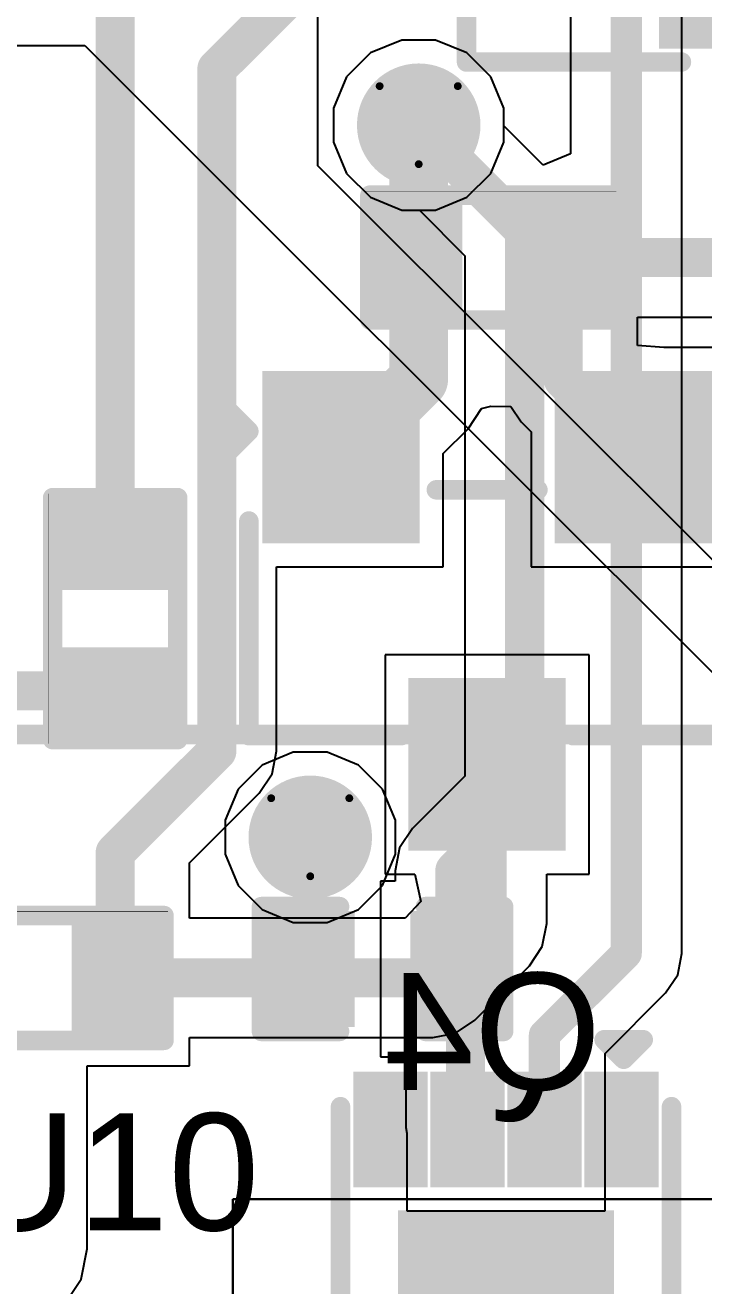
# Model space of a CAD drawing. Header units: inches. Extents: x -6 to 385, y -2 to 102.
# Drawn here: x 30.33 to 34.74, y 26.41 to 34.62 of the extents above; entities that cross this region are included whole.
import ezdxf

# ---------------------------------------------------------------- set-up
doc = ezdxf.new("R2010")
doc.units = ezdxf.units.IN
for name, color, linetype in [('Bottom Layer', 5, 'Continuous'), ('Bottom Overlay', 54, 'Continuous'), ('Bottom Paste', 16, 'Continuous'), ('Bottom Solder', 6, 'Continuous'), ('Drill Drawing', 1, 'Continuous'), ('Layer 1', 16, 'Continuous'), ('Layer 2', 76, 'Continuous'), ('Top Layer', 1, 'Continuous'), ('Top Overlay', 2, 'Continuous'), ('Top Paste', 8, 'Continuous'), ('Top Solder', 216, 'Continuous'), ('Via Holes', 16, 'Continuous')]:
    doc.layers.add(name, color=color, linetype=linetype)
doc.styles.add('Arial', font='', dxfattribs={"height": 0.2})
doc.styles.get('Arial').set_extended_font_data('Arial')

# ---------------------------------------------------------------- blocks, each defined once
blk = doc.blocks.new('DFN_8_EP_2_2__9')
at = {"layer": 'Top Layer'}
for points in [[(-0.6526, 0.8901), (-0.6526, 0.6101), (-1.2026, 0.6101), (-1.2026, 0.8901)], [(1.2026, 0.8901), (1.2026, 0.6101), (0.6526, 0.6101), (0.6526, 0.8901)], [(0.3, 0.6), (0.3, -0.6), (-0.3, -0.6), (-0.3, 0.6)], [(-0.6526, 0.3899), (-0.6526, 0.1099), (-1.2026, 0.1099), (-1.2026, 0.3899)], [(1.2026, 0.3899), (1.2026, 0.1099), (0.6526, 0.1099), (0.6526, 0.3899)], [(-0.6526, -0.1099), (-0.6526, -0.3899), (-1.2026, -0.3899), (-1.2026, -0.1099)], [(1.2026, -0.1099), (1.2026, -0.3899), (0.6526, -0.3899), (0.6526, -0.1099)], [(-0.6526, -0.6101), (-0.6526, -0.8901), (-1.2026, -0.8901), (-1.2026, -0.6101)], [(1.2026, -0.6101), (1.2026, -0.8901), (0.6526, -0.8901), (0.6526, -0.6101)]]:
    blk.add_hatch(color=1, dxfattribs=at).paths.add_polyline_path(points)
at = {"layer": 'Top Paste'}
for points in [[(-0.6526, 0.8901), (-0.6526, 0.6101), (-1.2026, 0.6101), (-1.2026, 0.8901)], [(1.2026, 0.8901), (1.2026, 0.6101), (0.6526, 0.6101), (0.6526, 0.8901)], [(0.3, 0.6), (0.3, -0.6), (-0.3, -0.6), (-0.3, 0.6)], [(-0.6526, 0.3899), (-0.6526, 0.1099), (-1.2026, 0.1099), (-1.2026, 0.3899)], [(1.2026, 0.3899), (1.2026, 0.1099), (0.6526, 0.1099), (0.6526, 0.3899)], [(-0.6526, -0.1099), (-0.6526, -0.3899), (-1.2026, -0.3899), (-1.2026, -0.1099)], [(1.2026, -0.1099), (1.2026, -0.3899), (0.6526, -0.3899), (0.6526, -0.1099)], [(-0.6526, -0.6101), (-0.6526, -0.8901), (-1.2026, -0.8901), (-1.2026, -0.6101)], [(1.2026, -0.6101), (1.2026, -0.8901), (0.6526, -0.8901), (0.6526, -0.6101)]]:
    blk.add_hatch(color=8, dxfattribs=at).paths.add_polyline_path(points)
at = {"layer": 'Top Solder'}
for points in [[(-0.551, 0.9917), (-0.551, 0.5085), (-1.3042, 0.5085), (-1.3042, 0.9917)], [(1.3042, 0.9917), (1.3042, 0.5085), (0.551, 0.5085), (0.551, 0.9917)], [(0.4016, 0.7016), (0.4016, -0.7016), (-0.4016, -0.7016), (-0.4016, 0.7016)], [(-0.551, 0.4915), (-0.551, 0.0083), (-1.3042, 0.0083), (-1.3042, 0.4915)], [(1.3042, 0.4915), (1.3042, 0.0083), (0.551, 0.0083), (0.551, 0.4915)], [(-0.551, -0.0083), (-0.551, -0.4915), (-1.3042, -0.4915), (-1.3042, -0.0083)], [(1.3042, -0.0083), (1.3042, -0.4915), (0.551, -0.4915), (0.551, -0.0083)], [(-0.551, -0.5085), (-0.551, -0.9917), (-1.3042, -0.9917), (-1.3042, -0.5085)], [(1.3042, -0.5085), (1.3042, -0.9917), (0.551, -0.9917), (0.551, -0.5085)]]:
    blk.add_hatch(color=216, dxfattribs=at).paths.add_polyline_path(points)
at = {"layer": 'Top Overlay'}
for points in [[(1.0762, 1.0762, 0.127, 0.127, 0), (-1.0762, 1.0762, 0.127, 0.127, 0)], [(-1.3846, 0.7653, 0.127, 0.127, 0), (-1.5116, 0.8923, 0.127, 0.127, 0)], [(-1.5116, 0.6383, 0.127, 0.127, 0), (-1.5116, 0.8923, 0.127, 0.127, 0)], [(-1.5116, 0.6383, 0.127, 0.127, 0), (-1.3846, 0.7653, 0.127, 0.127, 0)], [(1.0762, -1.0762, 0.127, 0.127, 0), (-1.0762, -1.0762, 0.127, 0.127, 0)]]:
    blk.add_lwpolyline(points, format="xyseb", dxfattribs=at)
for points in [[(-1.1079, 1.0762, 0.0635, 0.0635, 1), (-1.0444, 1.0762, 0.0635, 0.0635, 1)], [(1.0444, 1.0762, 0.0635, 0.0635, 1), (1.1079, 1.0762, 0.0635, 0.0635, 1)], [(-1.5434, 0.8923, 0.0635, 0.0635, 1), (-1.4799, 0.8923, 0.0635, 0.0635, 1)], [(-1.5434, 0.8923, 0.0635, 0.0635, 1), (-1.4799, 0.8923, 0.0635, 0.0635, 1)], [(-1.4164, 0.7653, 0.0635, 0.0635, 1), (-1.3529, 0.7653, 0.0635, 0.0635, 1)], [(-1.4164, 0.7653, 0.0635, 0.0635, 1), (-1.3529, 0.7653, 0.0635, 0.0635, 1)], [(-1.5434, 0.6383, 0.0635, 0.0635, 1), (-1.4799, 0.6383, 0.0635, 0.0635, 1)], [(-1.5434, 0.6383, 0.0635, 0.0635, 1), (-1.4799, 0.6383, 0.0635, 0.0635, 1)], [(-1.1079, -1.0762, 0.0635, 0.0635, 1), (-1.0444, -1.0762, 0.0635, 0.0635, 1)], [(1.0444, -1.0762, 0.0635, 0.0635, 1), (1.1079, -1.0762, 0.0635, 0.0635, 1)]]:
    blk.add_lwpolyline(points, format="xyseb", close=True, dxfattribs=at)
blk = doc.blocks.new('R___0402_B_30')
at = {"layer": 'Bottom Layer'}
for points in [[(-0.2413, 0.3175), (-0.2413, -0.3175), (-0.6985, -0.3175), (-0.6985, 0.3175)], [(0.6985, 0.3175), (0.6985, -0.3175), (0.2413, -0.3175), (0.2413, 0.3175)]]:
    blk.add_hatch(color=5, dxfattribs=at).paths.add_polyline_path(points)
at = {"layer": 'Bottom Paste'}
for points in [[(-0.2413, 0.3175), (-0.2413, -0.3175), (-0.6985, -0.3175), (-0.6985, 0.3175)], [(0.6985, 0.3175), (0.6985, -0.3175), (0.2413, -0.3175), (0.2413, 0.3175)]]:
    blk.add_hatch(color=16, dxfattribs=at).paths.add_polyline_path(points)
at = {"layer": 'Bottom Solder'}
for points in [[(-0.1863, 0.3725), (-0.1863, -0.3725), (-0.7535, -0.3725), (-0.7535, 0.3725)], [(0.7535, 0.3725), (0.7535, -0.3725), (0.1863, -0.3725), (0.1863, 0.3725)]]:
    blk.add_hatch(color=6, dxfattribs=at).paths.add_polyline_path(points)
at = {"layer": 'Bottom Overlay'}
for points in [[(-0.7874, 0.4064, 0.127, 0.127, 0), (-0.7874, -0.4064, 0.127, 0.127, 0)], [(-0.7874, 0.4064, 0.127, 0.127, 0), (0.7874, 0.4064, 0.127, 0.127, 0)], [(-0.8128, 0.4318, 0.00323, 0.00323, 0), (0.8128, 0.4318, 0.00323, 0.00323, 0)], [(0.7874, 0.4064, 0.127, 0.127, 0), (0.7874, -0.4064, 0.127, 0.127, 0)], [(-0.7874, -0.4064, 0.127, 0.127, 0), (0.7874, -0.4064, 0.127, 0.127, 0)]]:
    blk.add_lwpolyline(points, format="xyseb", dxfattribs=at)
for points in [[(-0.8191, 0.4064, 0.0635, 0.0635, 1), (-0.7556, 0.4064, 0.0635, 0.0635, 1)], [(-0.8191, 0.4064, 0.0635, 0.0635, 1), (-0.7556, 0.4064, 0.0635, 0.0635, 1)], [(-0.8136, 0.4318, 0.00161, 0.00161, 1), (-0.812, 0.4318, 0.00161, 0.00161, 1)], [(0.7556, 0.4064, 0.0635, 0.0635, 1), (0.8191, 0.4064, 0.0635, 0.0635, 1)], [(0.7556, 0.4064, 0.0635, 0.0635, 1), (0.8191, 0.4064, 0.0635, 0.0635, 1)], [(0.812, 0.4318, 0.00161, 0.00161, 1), (0.8136, 0.4318, 0.00161, 0.00161, 1)], [(-0.8191, -0.4064, 0.0635, 0.0635, 1), (-0.7556, -0.4064, 0.0635, 0.0635, 1)], [(-0.8191, -0.4064, 0.0635, 0.0635, 1), (-0.7556, -0.4064, 0.0635, 0.0635, 1)], [(0.7556, -0.4064, 0.0635, 0.0635, 1), (0.8191, -0.4064, 0.0635, 0.0635, 1)], [(0.7556, -0.4064, 0.0635, 0.0635, 1), (0.8191, -0.4064, 0.0635, 0.0635, 1)]]:
    blk.add_lwpolyline(points, format="xyseb", close=True, dxfattribs=at)
blk = doc.blocks.new('R___0402_B_31')
at = {"layer": 'Bottom Layer'}
for points in [[(-0.2413, 0.3175), (-0.2413, -0.3175), (-0.6985, -0.3175), (-0.6985, 0.3175)], [(0.6985, 0.3175), (0.6985, -0.3175), (0.2413, -0.3175), (0.2413, 0.3175)]]:
    blk.add_hatch(color=5, dxfattribs=at).paths.add_polyline_path(points)
at = {"layer": 'Bottom Paste'}
for points in [[(-0.2413, 0.3175), (-0.2413, -0.3175), (-0.6985, -0.3175), (-0.6985, 0.3175)], [(0.6985, 0.3175), (0.6985, -0.3175), (0.2413, -0.3175), (0.2413, 0.3175)]]:
    blk.add_hatch(color=16, dxfattribs=at).paths.add_polyline_path(points)
at = {"layer": 'Bottom Solder'}
for points in [[(-0.1863, 0.3725), (-0.1863, -0.3725), (-0.7535, -0.3725), (-0.7535, 0.3725)], [(0.7535, 0.3725), (0.7535, -0.3725), (0.1863, -0.3725), (0.1863, 0.3725)]]:
    blk.add_hatch(color=6, dxfattribs=at).paths.add_polyline_path(points)
at = {"layer": 'Bottom Overlay'}
for points in [[(-0.7874, -0.4064, 0.127, 0.127, 0), (-0.7874, 0.4064, 0.127, 0.127, 0)], [(-0.7874, 0.4064, 0.127, 0.127, 0), (0.7874, 0.4064, 0.127, 0.127, 0)], [(-0.8128, 0.4318, 0.00323, 0.00323, 0), (0.8128, 0.4318, 0.00323, 0.00323, 0)], [(0.7874, -0.4064, 0.127, 0.127, 0), (0.7874, 0.4064, 0.127, 0.127, 0)], [(-0.7874, -0.4064, 0.127, 0.127, 0), (0.7874, -0.4064, 0.127, 0.127, 0)]]:
    blk.add_lwpolyline(points, format="xyseb", dxfattribs=at)
for points in [[(-0.8191, 0.4064, 0.0635, 0.0635, 1), (-0.7556, 0.4064, 0.0635, 0.0635, 1)], [(-0.8191, 0.4064, 0.0635, 0.0635, 1), (-0.7556, 0.4064, 0.0635, 0.0635, 1)], [(-0.8136, 0.4318, 0.00161, 0.00161, 1), (-0.812, 0.4318, 0.00161, 0.00161, 1)], [(0.7556, 0.4064, 0.0635, 0.0635, 1), (0.8191, 0.4064, 0.0635, 0.0635, 1)], [(0.7556, 0.4064, 0.0635, 0.0635, 1), (0.8191, 0.4064, 0.0635, 0.0635, 1)], [(0.812, 0.4318, 0.00161, 0.00161, 1), (0.8136, 0.4318, 0.00161, 0.00161, 1)], [(-0.8191, -0.4064, 0.0635, 0.0635, 1), (-0.7556, -0.4064, 0.0635, 0.0635, 1)], [(-0.8191, -0.4064, 0.0635, 0.0635, 1), (-0.7556, -0.4064, 0.0635, 0.0635, 1)], [(0.7556, -0.4064, 0.0635, 0.0635, 1), (0.8191, -0.4064, 0.0635, 0.0635, 1)], [(0.7556, -0.4064, 0.0635, 0.0635, 1), (0.8191, -0.4064, 0.0635, 0.0635, 1)]]:
    blk.add_lwpolyline(points, format="xyseb", close=True, dxfattribs=at)
blk = doc.blocks.new('R___0402_B_32')
at = {"layer": 'Bottom Layer'}
for points in [[(-0.2413, 0.3175), (-0.2413, -0.3175), (-0.6985, -0.3175), (-0.6985, 0.3175)], [(0.6985, 0.3175), (0.6985, -0.3175), (0.2413, -0.3175), (0.2413, 0.3175)]]:
    blk.add_hatch(color=5, dxfattribs=at).paths.add_polyline_path(points)
at = {"layer": 'Bottom Paste'}
for points in [[(-0.2413, 0.3175), (-0.2413, -0.3175), (-0.6985, -0.3175), (-0.6985, 0.3175)], [(0.6985, 0.3175), (0.6985, -0.3175), (0.2413, -0.3175), (0.2413, 0.3175)]]:
    blk.add_hatch(color=16, dxfattribs=at).paths.add_polyline_path(points)
at = {"layer": 'Bottom Solder'}
for points in [[(-0.1863, 0.3725), (-0.1863, -0.3725), (-0.7535, -0.3725), (-0.7535, 0.3725)], [(0.7535, 0.3725), (0.7535, -0.3725), (0.1863, -0.3725), (0.1863, 0.3725)]]:
    blk.add_hatch(color=6, dxfattribs=at).paths.add_polyline_path(points)
at = {"layer": 'Bottom Overlay'}
for points in [[(-0.7874, -0.4064, 0.127, 0.127, 0), (-0.7874, 0.4064, 0.127, 0.127, 0)], [(-0.7874, 0.4064, 0.127, 0.127, 0), (0.7874, 0.4064, 0.127, 0.127, 0)], [(-0.8128, 0.4318, 0.00323, 0.00323, 0), (0.8128, 0.4318, 0.00323, 0.00323, 0)], [(0.7874, -0.4064, 0.127, 0.127, 0), (0.7874, 0.4064, 0.127, 0.127, 0)], [(-0.7874, -0.4064, 0.127, 0.127, 0), (0.7874, -0.4064, 0.127, 0.127, 0)]]:
    blk.add_lwpolyline(points, format="xyseb", dxfattribs=at)
for points in [[(-0.8191, 0.4064, 0.0635, 0.0635, 1), (-0.7556, 0.4064, 0.0635, 0.0635, 1)], [(-0.8191, 0.4064, 0.0635, 0.0635, 1), (-0.7556, 0.4064, 0.0635, 0.0635, 1)], [(-0.8136, 0.4318, 0.00161, 0.00161, 1), (-0.812, 0.4318, 0.00161, 0.00161, 1)], [(0.7556, 0.4064, 0.0635, 0.0635, 1), (0.8191, 0.4064, 0.0635, 0.0635, 1)], [(0.7556, 0.4064, 0.0635, 0.0635, 1), (0.8191, 0.4064, 0.0635, 0.0635, 1)], [(0.812, 0.4318, 0.00161, 0.00161, 1), (0.8136, 0.4318, 0.00161, 0.00161, 1)], [(-0.8191, -0.4064, 0.0635, 0.0635, 1), (-0.7556, -0.4064, 0.0635, 0.0635, 1)], [(-0.8191, -0.4064, 0.0635, 0.0635, 1), (-0.7556, -0.4064, 0.0635, 0.0635, 1)], [(0.7556, -0.4064, 0.0635, 0.0635, 1), (0.8191, -0.4064, 0.0635, 0.0635, 1)], [(0.7556, -0.4064, 0.0635, 0.0635, 1), (0.8191, -0.4064, 0.0635, 0.0635, 1)]]:
    blk.add_lwpolyline(points, format="xyseb", close=True, dxfattribs=at)
blk = doc.blocks.new('SOT_23_B_42')
at = {"layer": 'Bottom Layer'}
for points in [[(-1.36, 1.46), (-0.54, 1.46), (-0.54, 0.54), (-1.36, 0.54)], [(0.54, 1.46), (1.36, 1.46), (1.36, 0.54), (0.54, 0.54)], [(-0.41, -0.54), (0.41, -0.54), (0.41, -1.46), (-0.41, -1.46)]]:
    blk.add_hatch(color=5, dxfattribs=at).paths.add_polyline_path(points)
at = {"layer": 'Bottom Paste'}
for points in [[(-1.36, 1.46), (-0.54, 1.46), (-0.54, 0.54), (-1.36, 0.54)], [(0.54, 1.46), (1.36, 1.46), (1.36, 0.54), (0.54, 0.54)], [(-0.41, -0.54), (0.41, -0.54), (0.41, -1.46), (-0.41, -1.46)]]:
    blk.add_hatch(color=16, dxfattribs=at).paths.add_polyline_path(points)
at = {"layer": 'Bottom Solder'}
for points in [[(-1.4616, 1.5616), (-0.4384, 1.5616), (-0.4384, 0.4384), (-1.4616, 0.4384)], [(0.4384, 1.5616), (1.4616, 1.5616), (1.4616, 0.4384), (0.4384, 0.4384)], [(-0.5116, -0.4384), (0.5116, -0.4384), (0.5116, -1.5616), (-0.5116, -1.5616)]]:
    blk.add_hatch(color=6, dxfattribs=at).paths.add_polyline_path(points)
at = {"layer": 'Bottom Overlay'}
for points in [[(-1.5494, 1.1684, 0.127, 0.127, 0), (-1.6764, 1.2954, 0.127, 0.127, 0)], [(-1.6764, 1.0414, 0.127, 0.127, 0), (-1.6764, 1.2954, 0.127, 0.127, 0)], [(-1.6764, 1.0414, 0.127, 0.127, 0), (-1.5494, 1.1684, 0.127, 0.127, 0)], [(0.3302, 0.7874, 0.127, 0.127, 0), (-0.3302, 0.7874, 0.127, 0.127, 0)], [(-1.5494, -0.8128, 0.127, 0.127, 0), (-1.5494, 0.5842, 0.127, 0.127, 0)], [(1.5494, -0.8128, 0.127, 0.127, 0), (1.5494, 0.5842, 0.127, 0.127, 0)], [(-0.5588, -0.8128, 0.127, 0.127, 0), (-1.5494, -0.8128, 0.127, 0.127, 0)], [(1.5494, -0.8128, 0.127, 0.127, 0), (0.5588, -0.8128, 0.127, 0.127, 0)]]:
    blk.add_lwpolyline(points, format="xyseb", dxfattribs=at)
for points in [[(-1.7082, 1.2954, 0.0635, 0.0635, 1), (-1.6446, 1.2954, 0.0635, 0.0635, 1)], [(-1.7082, 1.2954, 0.0635, 0.0635, 1), (-1.6446, 1.2954, 0.0635, 0.0635, 1)], [(-1.5812, 1.1684, 0.0635, 0.0635, 1), (-1.5176, 1.1684, 0.0635, 0.0635, 1)], [(-1.5812, 1.1684, 0.0635, 0.0635, 1), (-1.5176, 1.1684, 0.0635, 0.0635, 1)], [(-1.7082, 1.0414, 0.0635, 0.0635, 1), (-1.6446, 1.0414, 0.0635, 0.0635, 1)], [(-1.7082, 1.0414, 0.0635, 0.0635, 1), (-1.6446, 1.0414, 0.0635, 0.0635, 1)], [(-0.3619, 0.7874, 0.0635, 0.0635, 1), (-0.2984, 0.7874, 0.0635, 0.0635, 1)], [(0.2984, 0.7874, 0.0635, 0.0635, 1), (0.3619, 0.7874, 0.0635, 0.0635, 1)], [(-1.5812, 0.5842, 0.0635, 0.0635, 1), (-1.5176, 0.5842, 0.0635, 0.0635, 1)], [(1.5176, 0.5842, 0.0635, 0.0635, 1), (1.5812, 0.5842, 0.0635, 0.0635, 1)], [(-1.5812, -0.8128, 0.0635, 0.0635, 1), (-1.5176, -0.8128, 0.0635, 0.0635, 1)], [(-1.5812, -0.8128, 0.0635, 0.0635, 1), (-1.5176, -0.8128, 0.0635, 0.0635, 1)], [(-0.5905, -0.8128, 0.0635, 0.0635, 1), (-0.5271, -0.8128, 0.0635, 0.0635, 1)], [(0.5271, -0.8128, 0.0635, 0.0635, 1), (0.5905, -0.8128, 0.0635, 0.0635, 1)], [(1.5176, -0.8128, 0.0635, 0.0635, 1), (1.5812, -0.8128, 0.0635, 0.0635, 1)], [(1.5176, -0.8128, 0.0635, 0.0635, 1), (1.5812, -0.8128, 0.0635, 0.0635, 1)]]:
    blk.add_lwpolyline(points, format="xyseb", close=True, dxfattribs=at)
blk = doc.blocks.new('C___0402_55')
at = {"layer": 'Top Layer'}
for points in [[(-0.6985, -0.3175), (-0.6985, 0.3175), (-0.2413, 0.3175), (-0.2413, -0.3175)], [(0.2413, -0.3175), (0.2413, 0.3175), (0.6985, 0.3175), (0.6985, -0.3175)]]:
    blk.add_hatch(color=1, dxfattribs=at).paths.add_polyline_path(points)
at = {"layer": 'Top Paste'}
for points in [[(-0.6985, -0.3175), (-0.6985, 0.3175), (-0.2413, 0.3175), (-0.2413, -0.3175)], [(0.2413, -0.3175), (0.2413, 0.3175), (0.6985, 0.3175), (0.6985, -0.3175)]]:
    blk.add_hatch(color=8, dxfattribs=at).paths.add_polyline_path(points)
at = {"layer": 'Top Solder'}
for points in [[(-0.7585, -0.3775), (-0.7585, 0.3775), (-0.1813, 0.3775), (-0.1813, -0.3775)], [(0.1813, -0.3775), (0.1813, 0.3775), (0.7585, 0.3775), (0.7585, -0.3775)]]:
    blk.add_hatch(color=216, dxfattribs=at).paths.add_polyline_path(points)
at = {"layer": 'Top Overlay'}
for points in [[(-0.7874, 0.4064, 0.127, 0.127, 0), (-0.2794, 0.4064, 0.127, 0.127, 0)], [(-0.7874, -0.4064, 0.127, 0.127, 0), (-0.7874, 0.4064, 0.127, 0.127, 0)], [(0.2794, 0.4064, 0.127, 0.127, 0), (0.7874, 0.4064, 0.127, 0.127, 0)], [(0.7874, -0.4064, 0.127, 0.127, 0), (0.7874, 0.4064, 0.127, 0.127, 0)], [(-0.7874, -0.4064, 0.127, 0.127, 0), (-0.2794, -0.4064, 0.127, 0.127, 0)], [(0.2794, -0.4064, 0.127, 0.127, 0), (0.7874, -0.4064, 0.127, 0.127, 0)]]:
    blk.add_lwpolyline(points, format="xyseb", dxfattribs=at)
for points in [[(-0.8191, 0.4064, 0.0635, 0.0635, 1), (-0.7556, 0.4064, 0.0635, 0.0635, 1)], [(-0.8191, 0.4064, 0.0635, 0.0635, 1), (-0.7556, 0.4064, 0.0635, 0.0635, 1)], [(-0.3111, 0.4064, 0.0635, 0.0635, 1), (-0.2477, 0.4064, 0.0635, 0.0635, 1)], [(0.2477, 0.4064, 0.0635, 0.0635, 1), (0.3111, 0.4064, 0.0635, 0.0635, 1)], [(0.7556, 0.4064, 0.0635, 0.0635, 1), (0.8191, 0.4064, 0.0635, 0.0635, 1)], [(0.7556, 0.4064, 0.0635, 0.0635, 1), (0.8191, 0.4064, 0.0635, 0.0635, 1)], [(-0.8191, -0.4064, 0.0635, 0.0635, 1), (-0.7556, -0.4064, 0.0635, 0.0635, 1)], [(-0.8191, -0.4064, 0.0635, 0.0635, 1), (-0.7556, -0.4064, 0.0635, 0.0635, 1)], [(-0.3111, -0.4064, 0.0635, 0.0635, 1), (-0.2477, -0.4064, 0.0635, 0.0635, 1)], [(0.2477, -0.4064, 0.0635, 0.0635, 1), (0.3111, -0.4064, 0.0635, 0.0635, 1)], [(0.7556, -0.4064, 0.0635, 0.0635, 1), (0.8191, -0.4064, 0.0635, 0.0635, 1)], [(0.7556, -0.4064, 0.0635, 0.0635, 1), (0.8191, -0.4064, 0.0635, 0.0635, 1)]]:
    blk.add_lwpolyline(points, format="xyseb", close=True, dxfattribs=at)
blk = doc.blocks.new('____23_B_127')
at = {"layer": 'Bottom Layer'}
for points in [[(-1.36, 1.46), (-0.54, 1.46), (-0.54, 0.54), (-1.36, 0.54)], [(0.54, 1.46), (1.36, 1.46), (1.36, 0.54), (0.54, 0.54)], [(-0.41, -0.54), (0.41, -0.54), (0.41, -1.46), (-0.41, -1.46)]]:
    blk.add_hatch(color=5, dxfattribs=at).paths.add_polyline_path(points)
at = {"layer": 'Bottom Paste'}
for points in [[(-1.36, 1.46), (-0.54, 1.46), (-0.54, 0.54), (-1.36, 0.54)], [(0.54, 1.46), (1.36, 1.46), (1.36, 0.54), (0.54, 0.54)], [(-0.41, -0.54), (0.41, -0.54), (0.41, -1.46), (-0.41, -1.46)]]:
    blk.add_hatch(color=16, dxfattribs=at).paths.add_polyline_path(points)
at = {"layer": 'Bottom Solder'}
for points in [[(-1.4616, 1.5616), (-0.4384, 1.5616), (-0.4384, 0.4384), (-1.4616, 0.4384)], [(0.4384, 1.5616), (1.4616, 1.5616), (1.4616, 0.4384), (0.4384, 0.4384)], [(-0.5116, -0.4384), (0.5116, -0.4384), (0.5116, -1.5616), (-0.5116, -1.5616)]]:
    blk.add_hatch(color=6, dxfattribs=at).paths.add_polyline_path(points)
at = {"layer": 'Bottom Overlay'}
for points in [[(-1.6764, 1.2954, 0.127, 0.127, 0), (-1.5494, 1.1684, 0.127, 0.127, 0)], [(-1.6764, 1.0414, 0.127, 0.127, 0), (-1.6764, 1.2954, 0.127, 0.127, 0)], [(-1.6764, 1.0414, 0.127, 0.127, 0), (-1.5494, 1.1684, 0.127, 0.127, 0)], [(-0.3302, 0.7874, 0.127, 0.127, 0), (0.3302, 0.7874, 0.127, 0.127, 0)], [(-1.5494, -0.8128, 0.127, 0.127, 0), (-1.5494, 0.5842, 0.127, 0.127, 0)], [(1.5494, -0.8128, 0.127, 0.127, 0), (1.5494, 0.5842, 0.127, 0.127, 0)], [(-1.5494, -0.8128, 0.127, 0.127, 0), (-0.5588, -0.8128, 0.127, 0.127, 0)], [(0.5588, -0.8128, 0.127, 0.127, 0), (1.5494, -0.8128, 0.127, 0.127, 0)]]:
    blk.add_lwpolyline(points, format="xyseb", dxfattribs=at)
for points in [[(-1.7082, 1.2954, 0.0635, 0.0635, 1), (-1.6446, 1.2954, 0.0635, 0.0635, 1)], [(-1.7082, 1.2954, 0.0635, 0.0635, 1), (-1.6446, 1.2954, 0.0635, 0.0635, 1)], [(-1.5812, 1.1684, 0.0635, 0.0635, 1), (-1.5176, 1.1684, 0.0635, 0.0635, 1)], [(-1.5812, 1.1684, 0.0635, 0.0635, 1), (-1.5176, 1.1684, 0.0635, 0.0635, 1)], [(-1.7082, 1.0414, 0.0635, 0.0635, 1), (-1.6446, 1.0414, 0.0635, 0.0635, 1)], [(-1.7082, 1.0414, 0.0635, 0.0635, 1), (-1.6446, 1.0414, 0.0635, 0.0635, 1)], [(-0.362, 0.7874, 0.0635, 0.0635, 1), (-0.2985, 0.7874, 0.0635, 0.0635, 1)], [(0.2984, 0.7874, 0.0635, 0.0635, 1), (0.3619, 0.7874, 0.0635, 0.0635, 1)], [(-1.5811, 0.5842, 0.0635, 0.0635, 1), (-1.5176, 0.5842, 0.0635, 0.0635, 1)], [(1.5177, 0.5842, 0.0635, 0.0635, 1), (1.5812, 0.5842, 0.0635, 0.0635, 1)], [(-1.5812, -0.8128, 0.0635, 0.0635, 1), (-1.5176, -0.8128, 0.0635, 0.0635, 1)], [(-1.5812, -0.8128, 0.0635, 0.0635, 1), (-1.5176, -0.8128, 0.0635, 0.0635, 1)], [(-0.5905, -0.8128, 0.0635, 0.0635, 1), (-0.5271, -0.8128, 0.0635, 0.0635, 1)], [(0.5271, -0.8128, 0.0635, 0.0635, 1), (0.5905, -0.8128, 0.0635, 0.0635, 1)], [(1.5177, -0.8128, 0.0635, 0.0635, 1), (1.5812, -0.8128, 0.0635, 0.0635, 1)], [(1.5177, -0.8128, 0.0635, 0.0635, 1), (1.5812, -0.8128, 0.0635, 0.0635, 1)]]:
    blk.add_lwpolyline(points, format="xyseb", close=True, dxfattribs=at)
blk = doc.blocks.new('DM3BT_DSF_PEJS_135')
at = {"layer": 'Top Overlay'}
blk.add_lwpolyline([(-7, 7.65, 0.127, 0.127, 0), (-7, -6.2, 0.127, 0.127, 0)], format="xyseb", dxfattribs=at)

msp = doc.modelspace()

# ---------------------------------------------------------------- hatches: boundary and pattern name
at = {"layer": 'Bottom Layer'}
h = msp.add_hatch(color=5, dxfattribs=at)
edge = h.paths.add_edge_path()
edge.add_arc((32.8888, 33.9651), 0.3, 0, 360)
h = msp.add_hatch(color=5, dxfattribs=at)
edge = h.paths.add_edge_path()
edge.add_arc((32.1836, 29.3309), 0.3, 0, 360)
at = {"layer": 'Bottom Solder'}
h = msp.add_hatch(color=6, dxfattribs=at)
edge = h.paths.add_edge_path()
edge.add_arc((32.8888, 33.9651), 0.4016, 0, 360)
h = msp.add_hatch(color=6, dxfattribs=at)
edge = h.paths.add_edge_path()
edge.add_arc((32.1836, 29.3309), 0.4016, 0, 360)
at = {"layer": 'Layer 1'}
h = msp.add_hatch(color=16, dxfattribs=at)
edge = h.paths.add_edge_path()
edge.add_arc((32.8888, 33.9651), 0.3, 0, 360)
h = msp.add_hatch(color=16, dxfattribs=at)
edge = h.paths.add_edge_path()
edge.add_arc((32.1836, 29.3309), 0.3, 0, 360)
at = {"layer": 'Layer 2'}
h = msp.add_hatch(color=76, dxfattribs=at)
edge = h.paths.add_edge_path()
edge.add_arc((32.8888, 33.9651), 0.3, 0, 360)
h = msp.add_hatch(color=76, dxfattribs=at)
edge = h.paths.add_edge_path()
edge.add_arc((32.1836, 29.3309), 0.3, 0, 360)
at = {"layer": 'Top Layer'}
h = msp.add_hatch(color=1, dxfattribs=at)
edge = h.paths.add_edge_path()
edge.add_arc((32.8888, 33.9651), 0.3, 0, 360)
h = msp.add_hatch(color=1, dxfattribs=at)
edge = h.paths.add_edge_path()
edge.add_arc((32.1836, 29.3309), 0.3, 0, 360)
at = {"layer": 'Top Solder'}
h = msp.add_hatch(color=216, dxfattribs=at)
edge = h.paths.add_edge_path()
edge.add_arc((32.8888, 33.9651), 0.4016, 0, 360)
h = msp.add_hatch(color=216, dxfattribs=at)
edge = h.paths.add_edge_path()
edge.add_arc((32.1836, 29.3309), 0.4016, 0, 360)
at = {"layer": 'Via Holes'}
h = msp.add_hatch(color=7, dxfattribs=at)
edge = h.paths.add_edge_path()
edge.add_arc((32.8888, 33.9651), 0.15, 0, 360)
h = msp.add_hatch(color=7, dxfattribs=at)
edge = h.paths.add_edge_path()
edge.add_arc((32.1836, 29.3309), 0.15, 0, 360)

# ---------------------------------------------------------------- linework, layer by layer
at = {"layer": 'Bottom Layer'}
for p, q in [((34.3112, 32.5318), (34.3112, 32.7148)), ((34.3112, 32.7148), (35.3334, 32.7148)), ((34.4836, 32.5186), (34.3112, 32.5318)), ((34.9476, 32.5186), (34.4836, 32.5186)), ((33.2093, 31.9893), (33.2981, 32.1222)), ((33.2981, 32.1222), (33.3571, 32.1355)), ((33.3571, 32.1355), (33.4882, 32.1333)), ((33.4882, 32.1333), (33.5539, 32.0349)), ((33.5539, 32.0349), (33.6196, 31.9692)), ((33.0476, 31.8276), (33.2093, 31.9893)), ((33.6196, 31.9692), (33.6196, 31.0906)), ((33.0476, 31.0906), (33.0476, 31.8276)), ((31.965, 29.8918), (31.965, 31.0906)), ((31.965, 31.0906), (33.0476, 31.0906)), ((33.6196, 31.0906), (34.9476, 31.0906)), ((33.9976, 30.5186), (32.6696, 30.5186)), ((32.6696, 30.5186), (32.6696, 29.0906)), ((33.9976, 29.0906), (33.9976, 30.5186)), ((31.9354, 29.7431), (31.965, 29.8918)), ((31.8512, 29.6171), (31.9354, 29.7431)), ((31.3983, 29.1641), (31.8512, 29.6171)), ((31.3976, 28.9866), (31.3983, 29.1641)), ((32.6696, 29.0906), (32.8641, 29.0906)), ((32.8641, 29.0906), (32.9018, 28.9128)), ((33.7221, 28.7691), (33.7221, 29.0906)), ((33.7221, 29.0906), (33.9976, 29.0906)), ((31.3976, 28.8036), (31.3976, 28.9866)), ((31.3976, 28.9866), (31.3976, 28.9866)), ((32.9018, 28.9128), (32.8015, 28.8036)), ((32.8015, 28.8036), (31.3976, 28.8036)), ((33.6925, 28.6204), (33.7221, 28.7691)), ((33.6083, 28.4944), (33.6925, 28.6204)), ((33.2544, 28.1404), (33.6083, 28.4944)), ((33.1283, 28.0562), (33.2544, 28.1404)), ((31.3976, 27.8436), (31.3976, 28.0266)), ((31.3976, 28.0266), (32.9797, 28.0266)), ((32.9797, 28.0266), (33.1283, 28.0562)), ((30.7332, 26.6523), (30.7332, 27.8436)), ((30.7332, 27.8436), (31.3976, 27.8436)), ((31.6792, 8.246), (31.6792, 26.9748)), ((31.6792, 26.9748), (35.2994, 26.9748)), ((35.2994, 26.9748), (31.6792, 26.9748)), ((31.6792, 26.9748), (31.6792, 24.812)), ((30.6938, 26.4541), (30.7332, 26.6523)), ((30.5815, 26.2861), (30.6938, 26.4541))]:
    msp.add_line(p, q, dxfattribs=at)
for points in [[(30.915, 31.2234, 0.254, 0.254, 0), (30.915, 35.2436, 0.254, 0.254, 0)], [(31.5765, 34.3318, 0.254, 0.254, 0), (32.1632, 34.9185, 0.254, 0.254, 0)], [(31.5765, 29.8918, 0.254, 0.254, 0), (31.5765, 34.3318, 0.254, 0.254, 0)], [(32.8888, 33.1033, 0.381, 0.381, 0), (32.8888, 33.9651, 0.381, 0.381, 0)], [(32.8888, 32.3098, 0.381, 0.381, 0), (32.8888, 33.1033, 0.381, 0.381, 0)], [(33.8286, 33.1033, 0.254, 0.254, 0), (35.4943, 33.1033, 0.254, 0.254, 0)], [(33.8286, 32.3096, 0.254, 0.254, 0), (33.8286, 33.1033, 0.254, 0.254, 0)], [(32.6531, 32.0741, 0.381, 0.381, 0), (32.8888, 32.3098, 0.381, 0.381, 0)], [(33.8286, 32.3096, 0.254, 0.254, 0), (34.2836, 31.8546, 0.254, 0.254, 0)], [(32.3836, 31.8546, 0.381, 0.381, 0), (32.6031, 32.0741, 0.381, 0.381, 0)], [(32.6031, 32.0741, 0.381, 0.381, 0), (32.6531, 32.0741, 0.381, 0.381, 0)], [(32.1919, 31.8546, 0.3048, 0.3048, 0), (32.2628, 31.9254, 0.3048, 0.3048, 0)], [(32.2628, 31.9254, 0.381, 0.381, 0), (32.3836, 31.8046, 0.381, 0.381, 0)], [(32.3836, 31.8046, 0.381, 0.381, 0), (32.3836, 31.8546, 0.381, 0.381, 0)], [(34.2836, 31.8046, 0.254, 0.254, 0), (34.2836, 31.8546, 0.254, 0.254, 0)], [(29.1813, 30.2836, 0.254, 0.254, 0), (30.915, 30.2836, 0.254, 0.254, 0)], [(30.915, 29.2302, 0.254, 0.254, 0), (31.5765, 29.8918, 0.254, 0.254, 0)], [(33.3336, 28.7691, 0.254, 0.254, 0), (33.3336, 29.8046, 0.254, 0.254, 0)], [(30.915, 28.4151, 0.254, 0.254, 0), (30.915, 29.2302, 0.254, 0.254, 0)], [(32.9797, 28.4151, 0.254, 0.254, 0), (33.3336, 28.7691, 0.254, 0.254, 0)], [(30.915, 28.4151, 0.254, 0.254, 0), (32.9797, 28.4151, 0.254, 0.254, 0)]]:
    msp.add_lwpolyline(points, format="xyseb", dxfattribs=at)
for points in [[(31.513, 34.3318, 0.127, 0.127, 1), (31.64, 34.3318, 0.127, 0.127, 1)], [(31.513, 34.3318, 0.127, 0.127, 1), (31.64, 34.3318, 0.127, 0.127, 1)], [(32.7936, 33.9651, 0.1905, 0.1905, 1), (32.9841, 33.9651, 0.1905, 0.1905, 1)], [(32.7936, 33.1033, 0.1905, 0.1905, 1), (32.9841, 33.1033, 0.1905, 0.1905, 1)], [(32.7936, 33.1033, 0.1905, 0.1905, 1), (32.9841, 33.1033, 0.1905, 0.1905, 1)], [(33.7651, 33.1033, 0.127, 0.127, 1), (33.8921, 33.1033, 0.127, 0.127, 1)], [(33.7651, 33.1033, 0.127, 0.127, 1), (33.8921, 33.1033, 0.127, 0.127, 1)], [(32.7936, 32.3098, 0.1905, 0.1905, 1), (32.9841, 32.3098, 0.1905, 0.1905, 1)], [(32.7936, 32.3098, 0.1905, 0.1905, 1), (32.9841, 32.3098, 0.1905, 0.1905, 1)], [(33.7651, 32.3096, 0.127, 0.127, 1), (33.8921, 32.3096, 0.127, 0.127, 1)], [(33.7651, 32.3096, 0.127, 0.127, 1), (33.8921, 32.3096, 0.127, 0.127, 1)], [(32.5079, 32.0741, 0.1905, 0.1905, 1), (32.6984, 32.0741, 0.1905, 0.1905, 1)], [(32.5079, 32.0741, 0.1905, 0.1905, 1), (32.6984, 32.0741, 0.1905, 0.1905, 1)], [(32.5579, 32.0741, 0.1905, 0.1905, 1), (32.7484, 32.0741, 0.1905, 0.1905, 1)], [(32.5579, 32.0741, 0.1905, 0.1905, 1), (32.7484, 32.0741, 0.1905, 0.1905, 1)], [(32.1675, 31.9254, 0.1905, 0.1905, 1), (32.358, 31.9254, 0.1905, 0.1905, 1)], [(32.1866, 31.9254, 0.1524, 0.1524, 1), (32.339, 31.9254, 0.1524, 0.1524, 1)], [(32.1157, 31.8546, 0.1524, 0.1524, 1), (32.2681, 31.8546, 0.1524, 0.1524, 1)], [(32.2884, 31.8546, 0.1905, 0.1905, 1), (32.4789, 31.8546, 0.1905, 0.1905, 1)], [(32.2884, 31.8546, 0.1905, 0.1905, 1), (32.4789, 31.8546, 0.1905, 0.1905, 1)], [(32.2884, 31.8046, 0.1905, 0.1905, 1), (32.4789, 31.8046, 0.1905, 0.1905, 1)], [(32.2884, 31.8046, 0.1905, 0.1905, 1), (32.4789, 31.8046, 0.1905, 0.1905, 1)], [(34.2201, 31.8546, 0.127, 0.127, 1), (34.3471, 31.8546, 0.127, 0.127, 1)], [(34.2201, 31.8546, 0.127, 0.127, 1), (34.3471, 31.8546, 0.127, 0.127, 1)], [(34.2201, 31.8046, 0.127, 0.127, 1), (34.3471, 31.8046, 0.127, 0.127, 1)], [(30.8515, 31.2234, 0.127, 0.127, 1), (30.9785, 31.2234, 0.127, 0.127, 1)], [(30.8515, 30.2836, 0.127, 0.127, 1), (30.9785, 30.2836, 0.127, 0.127, 1)], [(31.513, 29.8918, 0.127, 0.127, 1), (31.64, 29.8918, 0.127, 0.127, 1)], [(31.513, 29.8918, 0.127, 0.127, 1), (31.64, 29.8918, 0.127, 0.127, 1)], [(33.2701, 29.8046, 0.127, 0.127, 1), (33.3971, 29.8046, 0.127, 0.127, 1)], [(30.8515, 29.2302, 0.127, 0.127, 1), (30.9785, 29.2302, 0.127, 0.127, 1)], [(30.8515, 29.2302, 0.127, 0.127, 1), (30.9785, 29.2302, 0.127, 0.127, 1)], [(33.2701, 28.7691, 0.127, 0.127, 1), (33.3971, 28.7691, 0.127, 0.127, 1)], [(33.2701, 28.7691, 0.127, 0.127, 1), (33.3971, 28.7691, 0.127, 0.127, 1)], [(30.8515, 28.4151, 0.127, 0.127, 1), (30.9785, 28.4151, 0.127, 0.127, 1)], [(30.8515, 28.4151, 0.127, 0.127, 1), (30.9785, 28.4151, 0.127, 0.127, 1)], [(32.9162, 28.4151, 0.127, 0.127, 1), (33.0432, 28.4151, 0.127, 0.127, 1)], [(32.9162, 28.4151, 0.127, 0.127, 1), (33.0432, 28.4151, 0.127, 0.127, 1)]]:
    msp.add_lwpolyline(points, format="xyseb", close=True, dxfattribs=at)
at = {"layer": 'Drill Drawing'}
for points in [[(32.6348, 34.2191, 0.0508, 0.0508, 0), (33.1428, 34.2191, 0.0508, 0.0508, 0)], [(32.6348, 34.2191, 0.0508, 0.0508, 0), (32.8888, 33.7111, 0.0508, 0.0508, 0)], [(32.8888, 33.7111, 0.0508, 0.0508, 0), (33.1428, 34.2191, 0.0508, 0.0508, 0)], [(31.9296, 29.5849, 0.0508, 0.0508, 0), (32.4376, 29.5849, 0.0508, 0.0508, 0)], [(31.9296, 29.5849, 0.0508, 0.0508, 0), (32.1836, 29.0769, 0.0508, 0.0508, 0)], [(32.1836, 29.0769, 0.0508, 0.0508, 0), (32.4376, 29.5849, 0.0508, 0.0508, 0)]]:
    msp.add_lwpolyline(points, format="xyseb", dxfattribs=at)
for points in [[(32.6221, 34.2191, 0.0254, 0.0254, 1), (32.6475, 34.2191, 0.0254, 0.0254, 1)], [(32.6221, 34.2191, 0.0254, 0.0254, 1), (32.6475, 34.2191, 0.0254, 0.0254, 1)], [(33.1301, 34.2191, 0.0254, 0.0254, 1), (33.1555, 34.2191, 0.0254, 0.0254, 1)], [(33.1301, 34.2191, 0.0254, 0.0254, 1), (33.1555, 34.2191, 0.0254, 0.0254, 1)], [(32.8761, 33.7111, 0.0254, 0.0254, 1), (32.9015, 33.7111, 0.0254, 0.0254, 1)], [(32.8761, 33.7111, 0.0254, 0.0254, 1), (32.9015, 33.7111, 0.0254, 0.0254, 1)], [(31.9169, 29.5849, 0.0254, 0.0254, 1), (31.9423, 29.5849, 0.0254, 0.0254, 1)], [(31.9169, 29.5849, 0.0254, 0.0254, 1), (31.9423, 29.5849, 0.0254, 0.0254, 1)], [(32.4249, 29.5849, 0.0254, 0.0254, 1), (32.4503, 29.5849, 0.0254, 0.0254, 1)], [(32.4249, 29.5849, 0.0254, 0.0254, 1), (32.4503, 29.5849, 0.0254, 0.0254, 1)], [(32.1709, 29.0769, 0.0254, 0.0254, 1), (32.1963, 29.0769, 0.0254, 0.0254, 1)], [(32.1709, 29.0769, 0.0254, 0.0254, 1), (32.1963, 29.0769, 0.0254, 0.0254, 1)]]:
    msp.add_lwpolyline(points, format="xyseb", close=True, dxfattribs=at)
at = {"layer": 'Layer 1'}
for p, q in [((32.7786, 34.5191), (32.575, 34.4348)), ((32.999, 34.5191), (32.7786, 34.5191)), ((33.2026, 34.4348), (32.999, 34.5191)), ((32.575, 34.4348), (32.4192, 34.2789)), ((33.3585, 34.2789), (33.2026, 34.4348)), ((32.4192, 34.2789), (32.3348, 34.0753)), ((33.4428, 34.0753), (33.3585, 34.2789)), ((32.3348, 34.0753), (32.3348, 33.8549)), ((33.4428, 33.8549), (33.4428, 34.0753)), ((32.3348, 33.8549), (32.4192, 33.6513)), ((33.3585, 33.6513), (33.4428, 33.8549)), ((32.4192, 33.6513), (32.575, 33.4955)), ((33.2026, 33.4955), (33.3585, 33.6513)), ((32.575, 33.4955), (32.7786, 33.4111)), ((32.999, 33.4111), (33.2026, 33.4955)), ((32.7786, 33.4111), (32.999, 33.4111))]:
    msp.add_line(p, q, dxfattribs=at)
at = {"layer": 'Layer 2'}
for p, q in [((32.2326, 33.7011), (32.2326, 35.511)), ((27.6194, 34.4839), (30.7173, 34.4839)), ((30.7173, 34.4839), (31.8664, 33.3348)), ((37.1989, 28.7348), (32.2326, 33.7011)), ((31.8664, 33.3348), (36.8327, 28.3685)), ((32.0734, 29.8849), (31.8698, 29.8006)), ((32.2938, 29.8849), (32.0734, 29.8849)), ((32.4974, 29.8006), (32.2938, 29.8849)), ((31.8698, 29.8006), (31.714, 29.6447)), ((32.6533, 29.6447), (32.4974, 29.8006)), ((31.714, 29.6447), (31.6296, 29.4411)), ((32.7376, 29.4411), (32.6533, 29.6447)), ((31.6296, 29.4411), (31.6296, 29.2207)), ((32.7376, 29.2207), (32.7376, 29.4411)), ((31.6296, 29.2207), (31.714, 29.0171)), ((32.6533, 29.0171), (32.7376, 29.2207)), ((31.714, 29.0171), (31.8698, 28.8613)), ((32.4974, 28.8613), (32.6533, 29.0171)), ((31.8698, 28.8613), (32.0734, 28.7769)), ((32.2938, 28.7769), (32.4974, 28.8613)), ((32.0734, 28.7769), (32.2938, 28.7769))]:
    msp.add_line(p, q, dxfattribs=at)
at = {"layer": 'Top Layer'}
for p, q in [((33.8754, 37.7588), (33.8754, 33.7794)), ((34.6005, 28.575), (34.6005, 37.6087)), ((32.7786, 34.5191), (32.575, 34.4348)), ((32.999, 34.5191), (32.7786, 34.5191)), ((33.2026, 34.4348), (32.999, 34.5191)), ((32.575, 34.4348), (32.4192, 34.2789)), ((33.3585, 34.2789), (33.2026, 34.4348)), ((32.4192, 34.2789), (32.3348, 34.0753)), ((33.4428, 34.0753), (33.3585, 34.2789)), ((32.3348, 34.0753), (32.3348, 33.8549)), ((33.4428, 33.9605), (33.4428, 34.0753)), ((33.6976, 33.7057), (33.4428, 33.9605)), ((32.3348, 33.8549), (32.4192, 33.6513)), ((33.8754, 33.7794), (33.6976, 33.7057)), ((32.4192, 33.6513), (32.575, 33.4955)), ((32.575, 33.4955), (32.7786, 33.4111)), ((32.7786, 33.4111), (32.8934, 33.4111)), ((32.8934, 33.4111), (33.1894, 33.1152)), ((33.1894, 33.1152), (33.1894, 29.7281)), ((33.1894, 29.7281), (32.8487, 29.3875)), ((32.8487, 29.3875), (32.7645, 29.2614)), ((32.7645, 29.2614), (32.735, 29.1128)), ((32.735, 29.0449), (32.6408, 29.0449)), ((32.6408, 29.0449), (32.6408, 27.9019)), ((32.735, 29.1128), (32.735, 29.0449)), ((34.5729, 28.4362), (34.6005, 28.5749)), ((34.6005, 28.5749), (34.6005, 28.575)), ((34.4943, 28.3186), (34.5729, 28.4362)), ((34.1003, 27.9245), (34.4943, 28.3186)), ((34.4943, 28.3186), (34.4943, 28.3186)), ((32.6408, 27.9019), (32.805, 27.9019)), ((32.805, 27.9019), (32.805, 27.442)), ((34.1003, 26.9), (34.1003, 27.9245)), ((32.805, 27.442), (32.8124, 27.4044)), ((32.8124, 27.4044), (32.8124, 26.9)), ((32.8124, 26.9), (34.1003, 26.9))]:
    msp.add_line(p, q, dxfattribs=at)
for points in [[(34.238, 28.5749, 0.2032, 0.2032, 0), (34.238, 37.7589, 0.2032, 0.2032, 0)], [(32.8888, 33.9651, 0.254, 0.254, 0), (33.5779, 33.2761, 0.254, 0.254, 0)], [(33.5779, 29.5672, 0.254, 0.254, 0), (33.5779, 33.2761, 0.254, 0.254, 0)], [(33.1234, 29.1128, 0.254, 0.254, 0), (33.5779, 29.5672, 0.254, 0.254, 0)], [(33.1234, 28.4734, 0.254, 0.254, 0), (33.1234, 29.1128, 0.254, 0.254, 0)], [(33.7063, 28.0433, 0.2032, 0.2032, 0), (34.238, 28.5749, 0.2032, 0.2032, 0)], [(33.1234, 28.4734, 0.254, 0.254, 0), (33.1934, 28.4034, 0.254, 0.254, 0)], [(33.1934, 27.442, 0.254, 0.254, 0), (33.1934, 28.4034, 0.254, 0.254, 0)], [(33.7063, 27.429, 0.2032, 0.2032, 0), (33.7063, 28.0433, 0.2032, 0.2032, 0)], [(33.1934, 27.442, 0.254, 0.254, 0), (33.2064, 27.429, 0.254, 0.254, 0)]]:
    msp.add_lwpolyline(points, format="xyseb", dxfattribs=at)
for points in [[(32.8253, 33.9651, 0.127, 0.127, 1), (32.9523, 33.9651, 0.127, 0.127, 1)], [(33.5144, 33.2761, 0.127, 0.127, 1), (33.6414, 33.2761, 0.127, 0.127, 1)], [(33.5144, 33.2761, 0.127, 0.127, 1), (33.6414, 33.2761, 0.127, 0.127, 1)], [(33.5144, 29.5672, 0.127, 0.127, 1), (33.6414, 29.5672, 0.127, 0.127, 1)], [(33.5144, 29.5672, 0.127, 0.127, 1), (33.6414, 29.5672, 0.127, 0.127, 1)], [(33.0599, 29.1128, 0.127, 0.127, 1), (33.1869, 29.1128, 0.127, 0.127, 1)], [(33.0599, 29.1128, 0.127, 0.127, 1), (33.1869, 29.1128, 0.127, 0.127, 1)], [(34.1872, 28.5749, 0.1016, 0.1016, 1), (34.2888, 28.5749, 0.1016, 0.1016, 1)], [(34.1872, 28.5749, 0.1016, 0.1016, 1), (34.2888, 28.5749, 0.1016, 0.1016, 1)], [(33.0599, 28.4734, 0.127, 0.127, 1), (33.1869, 28.4734, 0.127, 0.127, 1)], [(33.0599, 28.4734, 0.127, 0.127, 1), (33.1869, 28.4734, 0.127, 0.127, 1)], [(33.1299, 28.4034, 0.127, 0.127, 1), (33.2569, 28.4034, 0.127, 0.127, 1)], [(33.1299, 28.4034, 0.127, 0.127, 1), (33.2569, 28.4034, 0.127, 0.127, 1)], [(33.6555, 28.0433, 0.1016, 0.1016, 1), (33.7571, 28.0433, 0.1016, 0.1016, 1)], [(33.6555, 28.0433, 0.1016, 0.1016, 1), (33.7571, 28.0433, 0.1016, 0.1016, 1)], [(33.1299, 27.442, 0.127, 0.127, 1), (33.2569, 27.442, 0.127, 0.127, 1)], [(33.1299, 27.442, 0.127, 0.127, 1), (33.2569, 27.442, 0.127, 0.127, 1)], [(33.1429, 27.429, 0.127, 0.127, 1), (33.2699, 27.429, 0.127, 0.127, 1)], [(33.6555, 27.429, 0.1016, 0.1016, 1), (33.7571, 27.429, 0.1016, 0.1016, 1)]]:
    msp.add_lwpolyline(points, format="xyseb", close=True, dxfattribs=at)

# ---------------------------------------------------------------- block references
for name, p, rotation in [('DM3BT_DSF_PEJS_135', (29.8958, 36.9993), 90), ('SOT_23_B_42', (34.0127, 35.9254), 270), ('R___0402_B_30', (30.915, 30.7535), 90), ('DFN_8_EP_2_2__9', (33.4564, 26.5014), 270)]:
    msp.add_blockref(name, p, dxfattribs=dict(rotation=rotation))
for name, p in [('R___0402_B_31', (33.3587, 33.1033)), ('____23_B_127', (33.3336, 30.8046)), ('R___0402_B_32', (30.4451, 28.4151)), ('C___0402_55', (32.6535, 28.4734))]:
    msp.add_blockref(name, p)

# ---------------------------------------------------------------- texts
at = {"layer": 'Bottom Overlay', "style": 'Arial', "text_generation_flag": 2}
msp.add_text('Q4', height=0.762, dxfattribs=at).set_placement((34.0757, 27.6861))
at = {"layer": 'Top Overlay', "style": 'Arial'}
msp.add_text('U10', height=0.762, dxfattribs=at).set_placement((29.9006, 26.7724))

doc.saveas('drawing.dxf')
